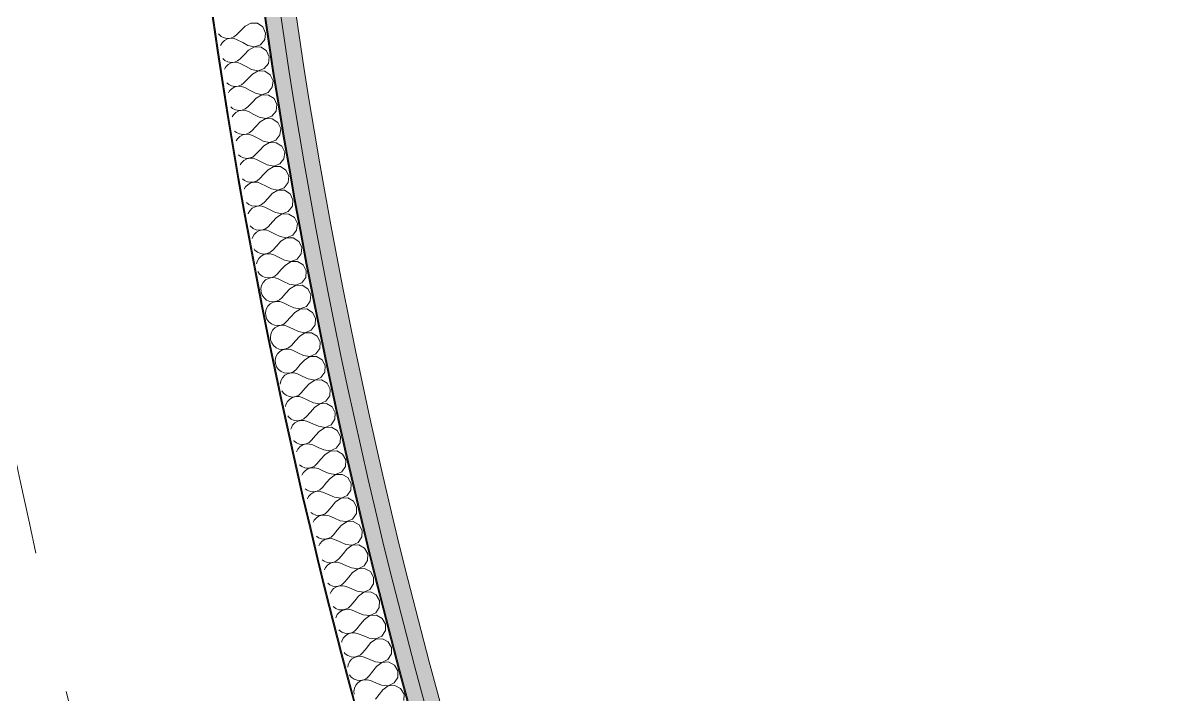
# Model space of a CAD drawing. Header units: millimetres. Extents: x -50172 to 74273, y -80883 to 11206.
# Drawn here: x -41434 to -40300, y -65341 to -64679 of the extents above; entities that cross this region are included whole.
import ezdxf
from ezdxf.enums import TextEntityAlignment as Align

# ---------------------------------------------------------------- set-up
doc = ezdxf.new("R2010")
doc.units = ezdxf.units.MM
doc.header["$MEASUREMENT"] = 0
doc.linetypes.add('Double Dashed', pattern=[1093.611073, 529.166651, -211.666656, 141.111112, -211.666656])
doc.layers.add('A-25-M_Wall_Int', color=7, linetype='Continuous')
doc.layers.add('New_A-15-MG_Structural_Grid_Phase_2', color=7, linetype='Continuous')
doc.layers.add('A-25-M_Wall_Int_Pen_No__1', color=7, linetype='Continuous', lineweight=13)
doc.layers.add('A-25-M_Wall_Int_Pen_No__150', color=7, linetype='Continuous', lineweight=0)
for name, color, linetype, lineweight, true_color in [('A-25-M_Wall_Int_Pen_No__107', 7, 'Continuous', 15, 0xa6a6a6), ('A-25-M_Wall_Int_Pen_No__81', 7, 'Continuous', 20, 0x6a6a6a), ('New_A-15-MG_Structural_Grid_Phase_2_Pen_No__222', 7, 'Continuous', 13, 0x65af33)]:
    doc.layers.add(name, color=color, linetype=linetype, lineweight=lineweight, true_color=true_color)
doc.styles.add('GENERATED_STYLE_4', font='')
doc.styles.get('GENERATED_STYLE_4').set_extended_font_data('Swis721 BT')

# ---------------------------------------------------------------- blocks, each defined once
blk = doc.blocks.new('*X536')
at = {"layer": 'A-25-M_Wall_Int_Pen_No__150', "linetype": 'Continuous'}
for p, q in [((-41219.4, -64686.2), (-41223.6, -64690.4)), ((-41215.2, -64681.9), (-41219.4, -64686.2)), ((-41209.5, -64678.7), (-41215.2, -64681.9)), ((-41203, -64679), (-41209.5, -64678.7)), ((-41197.6, -64682.6), (-41203, -64679)), ((-41195, -64688.6), (-41197.6, -64682.6)), ((-41241.3, -64689.5), (-41241.1, -64689.7)), ((-41241.1, -64689.7), (-41238.7, -64691.9)), ((-41237.8, -64698.1), (-41239.4, -64700.8)), ((-41238.7, -64691.9), (-41235.7, -64693.4)), ((-41235.4, -64695.9), (-41237.8, -64698.1)), ((-41235.7, -64693.4), (-41232.5, -64694)), ((-41232.4, -64694.4), (-41235.4, -64695.9)), ((-41232.5, -64694), (-41229.2, -64693.6)), ((-41229.2, -64693.7), (-41232.4, -64694.4)), ((-41229.2, -64693.6), (-41226.2, -64692.4)), ((-41226, -64694), (-41229.2, -64693.7)), ((-41226.2, -64692.4), (-41223.6, -64690.4)), ((-41222.9, -64695.2), (-41226, -64694)), ((-41217.6, -64698), (-41222.9, -64695.2)), ((-41212.4, -64700.8), (-41217.6, -64698)), ((-41199.9, -64700.1), (-41195.8, -64695)), ((-41195.8, -64695), (-41195, -64688.6)), ((-41211.7, -64705.6), (-41215.8, -64709.8)), ((-41212.4, -64700.8), (-41206, -64702.2)), ((-41206, -64702.3), (-41211.7, -64705.6)), ((-41206, -64702.2), (-41199.9, -64700.1)), ((-41199.5, -64702.6), (-41206, -64702.3)), ((-41194.1, -64706.2), (-41199.5, -64702.6)), ((-41191.4, -64712.1), (-41194.1, -64706.2)), ((-41237.3, -64713.7), (-41235.1, -64715.6)), ((-41235.1, -64715.6), (-41232.2, -64717.1)), ((-41231.8, -64719.6), (-41234.2, -64721.8)), ((-41232.2, -64717.1), (-41228.9, -64717.7)), ((-41228.9, -64718.1), (-41231.8, -64719.6)), ((-41228.9, -64717.7), (-41225.7, -64717.3)), ((-41225.6, -64717.4), (-41228.9, -64718.1)), ((-41225.7, -64717.3), (-41222.6, -64716.1)), ((-41222.4, -64717.7), (-41225.6, -64717.4)), ((-41222.6, -64716.1), (-41220, -64714.1)), ((-41219.3, -64718.8), (-41222.4, -64717.7)), ((-41215.8, -64709.8), (-41220, -64714.1)), ((-41214, -64721.6), (-41219.3, -64718.8)), ((-41196.3, -64723.6), (-41192.2, -64718.6)), ((-41192.2, -64718.6), (-41191.4, -64712.1)), ((-41234.2, -64721.8), (-41235.6, -64724.2)), ((-41208.8, -64724.4), (-41214, -64721.6)), ((-41208, -64729.2), (-41212.2, -64733.4)), ((-41208.8, -64724.4), (-41202.4, -64725.8)), ((-41202.4, -64725.9), (-41208, -64729.2)), ((-41202.4, -64725.8), (-41196.3, -64723.6)), ((-41195.9, -64726.1), (-41202.4, -64725.9)), ((-41190.5, -64729.7), (-41195.9, -64726.1)), ((-41187.7, -64735.6), (-41190.5, -64729.7)), ((-41233.3, -64737.7), (-41231.4, -64739.3)), ((-41231.4, -64739.3), (-41228.5, -64740.8)), ((-41228.1, -64743.3), (-41230.5, -64745.5)), ((-41228.5, -64740.8), (-41225.2, -64741.3)), ((-41225.2, -64741.7), (-41228.1, -64743.3)), ((-41225.2, -64741.3), (-41222, -64741)), ((-41222, -64741.1), (-41225.2, -64741.7)), ((-41222, -64741), (-41218.9, -64739.7)), ((-41218.7, -64741.3), (-41222, -64741.1)), ((-41218.9, -64739.7), (-41216.3, -64737.7)), ((-41215.6, -64742.4), (-41218.7, -64741.3)), ((-41212.2, -64733.4), (-41216.3, -64737.7)), ((-41210.3, -64745.2), (-41215.6, -64742.4)), ((-41192.6, -64747.2), (-41188.5, -64742.1)), ((-41188.5, -64742.1), (-41187.7, -64735.6)), ((-41230.5, -64745.5), (-41231.7, -64747.6)), ((-41205.1, -64748), (-41210.3, -64745.2)), ((-41204.3, -64752.7), (-41208.4, -64757)), ((-41205.1, -64748), (-41198.7, -64749.4)), ((-41198.7, -64749.5), (-41204.3, -64752.7)), ((-41198.7, -64749.4), (-41192.6, -64747.2)), ((-41192.2, -64749.7), (-41198.7, -64749.5)), ((-41186.7, -64753.2), (-41192.2, -64749.7)), ((-41184, -64759.1), (-41186.7, -64753.2)), ((-41229.4, -64761.5), (-41227.7, -64763)), ((-41227.7, -64763), (-41224.7, -64764.4)), ((-41224.7, -64764.4), (-41221.5, -64765)), ((-41221.4, -64765.4), (-41224.3, -64766.9)), ((-41221.5, -64765), (-41218.2, -64764.6)), ((-41218.2, -64764.7), (-41221.4, -64765.4)), ((-41218.2, -64764.6), (-41215.2, -64763.4)), ((-41214.9, -64764.9), (-41218.2, -64764.7)), ((-41215.2, -64763.4), (-41212.6, -64761.3)), ((-41211.8, -64766), (-41214.9, -64764.9)), ((-41208.4, -64757), (-41212.6, -64761.3)), ((-41206.5, -64768.8), (-41211.8, -64766)), ((-41188.8, -64770.7), (-41184.7, -64765.6)), ((-41184.7, -64765.6), (-41184, -64759.1)), ((-41226.7, -64769.2), (-41227.8, -64771.2)), ((-41224.3, -64766.9), (-41226.7, -64769.2)), ((-41201.3, -64771.6), (-41206.5, -64768.8)), ((-41200.5, -64776.3), (-41204.6, -64780.6)), ((-41201.3, -64771.6), (-41194.9, -64772.9)), ((-41194.9, -64773), (-41200.5, -64776.3)), ((-41194.9, -64772.9), (-41188.8, -64770.7)), ((-41188.4, -64773.2), (-41194.9, -64773)), ((-41182.9, -64776.7), (-41188.4, -64773.2)), ((-41180.1, -64782.6), (-41182.9, -64776.7)), ((-41225.5, -64785.2), (-41223.8, -64786.7)), ((-41223.8, -64786.7), (-41220.8, -64788.1)), ((-41220.8, -64788.1), (-41217.6, -64788.6)), ((-41217.5, -64789), (-41220.4, -64790.6)), ((-41217.6, -64788.6), (-41214.3, -64788.2)), ((-41214.3, -64788.3), (-41217.5, -64789)), ((-41214.3, -64788.2), (-41211.3, -64787)), ((-41211, -64788.5), (-41214.3, -64788.3)), ((-41211.3, -64787), (-41208.7, -64784.9)), ((-41207.9, -64789.6), (-41211, -64788.5)), ((-41204.6, -64780.6), (-41208.7, -64784.9)), ((-41184.9, -64794.2), (-41180.9, -64789.1)), ((-41180.9, -64789.1), (-41180.1, -64782.6)), ((-41222.8, -64792.9), (-41223.9, -64794.9)), ((-41220.4, -64790.6), (-41222.8, -64792.9)), ((-41202.6, -64792.4), (-41207.9, -64789.6)), ((-41197.4, -64795.1), (-41202.6, -64792.4)), ((-41196.6, -64799.9), (-41200.7, -64804.2)), ((-41197.4, -64795.1), (-41191, -64796.4)), ((-41191, -64796.5), (-41196.6, -64799.9)), ((-41191, -64796.4), (-41184.9, -64794.2)), ((-41184.5, -64796.7), (-41191, -64796.5)), ((-41179, -64800.2), (-41184.5, -64796.7)), ((-41176.2, -64806.1), (-41179, -64800.2)), ((-41221.6, -64808.8), (-41219.8, -64810.3)), ((-41219.8, -64810.3), (-41216.9, -64811.7)), ((-41216.9, -64811.7), (-41213.6, -64812.2)), ((-41213.6, -64812.2), (-41210.3, -64811.8)), ((-41210.3, -64811.8), (-41207.3, -64810.6)), ((-41207.3, -64810.6), (-41204.8, -64808.5)), ((-41200.7, -64804.2), (-41204.8, -64808.5)), ((-41176.9, -64812.5), (-41176.2, -64806.1)), ((-41218.8, -64816.5), (-41220, -64818.7)), ((-41216.4, -64814.2), (-41218.8, -64816.5)), ((-41213.5, -64812.7), (-41216.4, -64814.2)), ((-41210.3, -64811.9), (-41213.5, -64812.7)), ((-41207.1, -64812.1), (-41210.3, -64811.9)), ((-41204, -64813.2), (-41207.1, -64812.1)), ((-41198.7, -64816), (-41204, -64813.2)), ((-41193.4, -64818.7), (-41198.7, -64816)), ((-41193.4, -64818.7), (-41187, -64820)), ((-41187, -64820.1), (-41192.5, -64823.4)), ((-41187, -64820), (-41180.9, -64817.7)), ((-41180.4, -64820.2), (-41187, -64820.1)), ((-41180.9, -64817.7), (-41176.9, -64812.5)), ((-41175, -64823.7), (-41180.4, -64820.2)), ((-41217.8, -64832.2), (-41215.8, -64834)), ((-41215.8, -64834), (-41212.8, -64835.3)), ((-41206.3, -64835.4), (-41203.3, -64834.2)), ((-41203.3, -64834.2), (-41200.7, -64832.1)), ((-41196.6, -64827.7), (-41200.7, -64832.1)), ((-41192.5, -64823.4), (-41196.6, -64827.7)), ((-41172.1, -64829.5), (-41175, -64823.7)), ((-41172.8, -64836), (-41172.1, -64829.5)), ((-41214.7, -64840.1), (-41216.1, -64842.6)), ((-41212.3, -64837.8), (-41214.7, -64840.1)), ((-41212.8, -64835.3), (-41209.5, -64835.8)), ((-41209.5, -64836.3), (-41212.3, -64837.8)), ((-41209.5, -64835.8), (-41206.3, -64835.4)), ((-41206.3, -64835.5), (-41209.5, -64836.3)), ((-41203, -64835.7), (-41206.3, -64835.5)), ((-41199.9, -64836.8), (-41203, -64835.7)), ((-41194.6, -64839.5), (-41199.9, -64836.8)), ((-41189.3, -64842.2), (-41194.6, -64839.5)), ((-41189.3, -64842.2), (-41182.9, -64843.5)), ((-41182.8, -64843.6), (-41188.4, -64846.9)), ((-41182.9, -64843.5), (-41176.8, -64841.2)), ((-41176.3, -64843.6), (-41182.8, -64843.6)), ((-41176.8, -64841.2), (-41172.8, -64836)), ((-41170.8, -64847.1), (-41176.3, -64843.6)), ((-41213.9, -64855.6), (-41211.6, -64857.6)), ((-41199.1, -64857.7), (-41196.5, -64855.6)), ((-41192.5, -64851.3), (-41196.5, -64855.6)), ((-41188.4, -64846.9), (-41192.5, -64851.3)), ((-41168, -64853), (-41170.8, -64847.1)), ((-41168.6, -64859.4), (-41168, -64853)), ((-41210.5, -64863.8), (-41212.1, -64866.6)), ((-41212.1, -64866.6), (-41212.1, -64866.7)), ((-41211.6, -64857.6), (-41208.6, -64858.9)), ((-41208.2, -64861.4), (-41210.5, -64863.8)), ((-41208.6, -64858.9), (-41205.4, -64859.4)), ((-41205.3, -64859.9), (-41208.2, -64861.4)), ((-41205.4, -64859.4), (-41202.1, -64859)), ((-41202.1, -64859.1), (-41205.3, -64859.9)), ((-41202.1, -64859), (-41199.1, -64857.7)), ((-41198.8, -64859.3), (-41202.1, -64859.1)), ((-41195.7, -64860.4), (-41198.8, -64859.3)), ((-41190.4, -64863), (-41195.7, -64860.4)), ((-41185.1, -64865.7), (-41190.4, -64863)), ((-41185.1, -64865.7), (-41178.7, -64866.9)), ((-41178.6, -64867), (-41184.2, -64870.4)), ((-41178.7, -64866.9), (-41172.6, -64864.6)), ((-41172.1, -64867.1), (-41178.6, -64867)), ((-41172.6, -64864.6), (-41168.6, -64859.4)), ((-41166.6, -64870.5), (-41172.1, -64867.1)), ((-41210.1, -64878.6), (-41209.9, -64879)), ((-41209.9, -64879), (-41207.3, -64881.2)), ((-41194.8, -64881.3), (-41192.3, -64879.2)), ((-41188.2, -64874.8), (-41192.3, -64879.2)), ((-41184.2, -64870.4), (-41188.2, -64874.8)), ((-41163.7, -64876.4), (-41166.6, -64870.5)), ((-41164.4, -64882.9), (-41163.7, -64876.4)), ((-41207.8, -64890.2), (-41208.1, -64891.3)), ((-41206.2, -64887.4), (-41207.8, -64890.2)), ((-41207.3, -64881.2), (-41204.3, -64882.5)), ((-41203.9, -64885), (-41206.2, -64887.4)), ((-41204.3, -64882.5), (-41201.1, -64883)), ((-41201, -64883.4), (-41203.9, -64885)), ((-41201.1, -64883), (-41197.8, -64882.6)), ((-41197.8, -64882.7), (-41201, -64883.4)), ((-41197.8, -64882.6), (-41194.8, -64881.3)), ((-41194.5, -64882.8), (-41197.8, -64882.7)), ((-41191.4, -64883.9), (-41194.5, -64882.8)), ((-41186.1, -64886.5), (-41191.4, -64883.9)), ((-41180.8, -64889.2), (-41186.1, -64886.5)), ((-41180.8, -64889.2), (-41174.4, -64890.4)), ((-41174.3, -64890.5), (-41179.9, -64893.9)), ((-41174.4, -64890.4), (-41168.3, -64888)), ((-41167.8, -64890.5), (-41174.3, -64890.5)), ((-41168.3, -64888), (-41164.4, -64882.9)), ((-41162.3, -64894), (-41167.8, -64890.5)), ((-41206.4, -64901.3), (-41205.5, -64902.6)), ((-41205.5, -64902.6), (-41203, -64904.8)), ((-41183.9, -64898.3), (-41187.9, -64902.7)), ((-41179.9, -64893.9), (-41183.9, -64898.3)), ((-41159.4, -64899.8), (-41162.3, -64894)), ((-41160, -64906.3), (-41159.4, -64899.8)), ((-41203.4, -64913.8), (-41204, -64916.2)), ((-41201.8, -64910.9), (-41203.4, -64913.8)), ((-41203, -64904.8), (-41200, -64906.1)), ((-41199.5, -64908.6), (-41201.8, -64910.9)), ((-41200, -64906.1), (-41196.7, -64906.6)), ((-41196.6, -64907), (-41199.5, -64908.6)), ((-41196.7, -64906.6), (-41193.5, -64906.1)), ((-41193.5, -64906.2), (-41196.6, -64907)), ((-41193.5, -64906.1), (-41190.5, -64904.8)), ((-41190.2, -64906.4), (-41193.5, -64906.2)), ((-41190.5, -64904.8), (-41187.9, -64902.7)), ((-41187, -64907.4), (-41190.2, -64906.4)), ((-41181.7, -64910), (-41187, -64907.4)), ((-41176.4, -64912.7), (-41181.7, -64910)), ((-41176.4, -64912.7), (-41170, -64913.8)), ((-41169.9, -64913.9), (-41175.5, -64917.4)), ((-41170, -64913.8), (-41163.9, -64911.5)), ((-41163.4, -64913.9), (-41169.9, -64913.9)), ((-41163.9, -64911.5), (-41160, -64906.3)), ((-41157.9, -64917.3), (-41163.4, -64913.9)), ((-41202.7, -64923.8), (-41201.1, -64926.2)), ((-41179.5, -64921.8), (-41183.5, -64926.2)), ((-41175.5, -64917.4), (-41179.5, -64921.8)), ((-41155, -64923.2), (-41157.9, -64917.3)), ((-41155.5, -64929.6), (-41155, -64923.2)), ((-41201.1, -64926.2), (-41198.5, -64928.3)), ((-41197.3, -64934.5), (-41198.9, -64937.4)), ((-41198.5, -64928.3), (-41195.5, -64929.7)), ((-41195, -64932.1), (-41197.3, -64934.5)), ((-41195.5, -64929.7), (-41192.3, -64930.1)), ((-41192.2, -64930.5), (-41195, -64932.1)), ((-41192.3, -64930.1), (-41189, -64929.6)), ((-41189, -64929.7), (-41192.2, -64930.5)), ((-41189, -64929.6), (-41186, -64928.3)), ((-41185.7, -64929.9), (-41189, -64929.7)), ((-41186, -64928.3), (-41183.5, -64926.2)), ((-41182.6, -64930.9), (-41185.7, -64929.9)), ((-41177.2, -64933.5), (-41182.6, -64930.9)), ((-41171.9, -64936.1), (-41177.2, -64933.5)), ((-41171.9, -64936.1), (-41165.5, -64937.3)), ((-41165.5, -64937.3), (-41159.4, -64934.9)), ((-41159.4, -64934.9), (-41155.5, -64929.6)), ((-41198.9, -64937.4), (-41199.6, -64940.6)), ((-41199.6, -64940.6), (-41199.5, -64943.4)), ((-41199.4, -64944.2), (-41198.4, -64947)), ((-41198.4, -64947), (-41196.5, -64949.8)), ((-41174.9, -64945.2), (-41178.9, -64949.7)), ((-41171, -64940.8), (-41174.9, -64945.2)), ((-41165.4, -64937.4), (-41171, -64940.8)), ((-41158.9, -64937.3), (-41165.4, -64937.4)), ((-41153.4, -64940.7), (-41158.9, -64937.3)), ((-41150.4, -64946.5), (-41153.4, -64940.7)), ((-41151, -64953), (-41150.4, -64946.5)), ((-41196.5, -64949.8), (-41194, -64951.9)), ((-41192.8, -64958), (-41194.3, -64960.9)), ((-41194, -64951.9), (-41190.9, -64953.2)), ((-41190.5, -64955.7), (-41192.8, -64958)), ((-41190.9, -64953.2), (-41187.7, -64953.6)), ((-41187.6, -64954), (-41190.5, -64955.7)), ((-41187.7, -64953.6), (-41184.4, -64953.1)), ((-41184.4, -64953.2), (-41187.6, -64954)), ((-41184.4, -64953.1), (-41181.4, -64951.8)), ((-41181.1, -64953.4), (-41184.4, -64953.2)), ((-41181.4, -64951.8), (-41178.9, -64949.7)), ((-41178, -64954.4), (-41181.1, -64953.4)), ((-41172.6, -64957), (-41178, -64954.4)), ((-41167.3, -64959.6), (-41172.6, -64957)), ((-41160.9, -64960.7), (-41154.8, -64958.2)), ((-41154.8, -64958.2), (-41151, -64953)), ((-41194.3, -64960.9), (-41195, -64964.2)), ((-41195, -64964.2), (-41194.8, -64967.5)), ((-41194.8, -64967.5), (-41193.8, -64970.6)), ((-41193.8, -64970.6), (-41191.9, -64973.3)), ((-41170.3, -64968.7), (-41174.3, -64973.1)), ((-41166.3, -64964.2), (-41170.3, -64968.7)), ((-41167.3, -64959.6), (-41160.9, -64960.7)), ((-41160.8, -64960.8), (-41166.3, -64964.2)), ((-41154.3, -64960.7), (-41160.8, -64960.8)), ((-41148.8, -64964.1), (-41154.3, -64960.7)), ((-41145.8, -64969.9), (-41148.8, -64964.1)), ((-41146.3, -64976.3), (-41145.8, -64969.9)), ((-41191.9, -64973.3), (-41189.3, -64975.4)), ((-41188.1, -64981.5), (-41189.6, -64984.5)), ((-41189.3, -64975.4), (-41186.3, -64976.7)), ((-41185.8, -64979.2), (-41188.1, -64981.5)), ((-41186.3, -64976.7), (-41183, -64977.1)), ((-41182.9, -64977.5), (-41185.8, -64979.2)), ((-41183, -64977.1), (-41179.8, -64976.6)), ((-41179.8, -64976.7), (-41182.9, -64977.5)), ((-41179.8, -64976.6), (-41176.8, -64975.3)), ((-41176.5, -64976.8), (-41179.8, -64976.7)), ((-41176.8, -64975.3), (-41174.3, -64973.1)), ((-41173.3, -64977.8), (-41176.5, -64976.8)), ((-41168, -64980.4), (-41173.3, -64977.8)), ((-41162.6, -64983), (-41168, -64980.4)), ((-41156.2, -64984.1), (-41150.1, -64981.6)), ((-41150.1, -64981.6), (-41146.3, -64976.3)), ((-41189.6, -64984.5), (-41190.3, -64987.7)), ((-41190.3, -64987.7), (-41190.1, -64991)), ((-41190.1, -64991), (-41189, -64994.1)), ((-41165.6, -64992.1), (-41169.5, -64996.6)), ((-41161.6, -64987.7), (-41165.6, -64992.1)), ((-41162.6, -64983), (-41156.2, -64984.1)), ((-41156.2, -64984.2), (-41161.6, -64987.7)), ((-41149.6, -64984.1), (-41156.2, -64984.2)), ((-41144.1, -64987.4), (-41149.6, -64984.1)), ((-41141.1, -64993.2), (-41144.1, -64987.4)), ((-41141.6, -64999.7), (-41141.1, -64993.2)), ((-41189, -64994.1), (-41187.1, -64996.8)), ((-41187.1, -64996.8), (-41184.6, -64998.9)), ((-41184.6, -64998.9), (-41181.5, -65000.2)), ((-41181, -65002.7), (-41183.3, -65005)), ((-41181.5, -65000.2), (-41178.3, -65000.6)), ((-41178.2, -65001), (-41181, -65002.7)), ((-41178.3, -65000.6), (-41175, -65000.1)), ((-41175, -65000.2), (-41178.2, -65001)), ((-41175, -65000.1), (-41172, -64998.7)), ((-41171.7, -65000.3), (-41175, -65000.2)), ((-41172, -64998.7), (-41169.5, -64996.6)), ((-41168.6, -65001.3), (-41171.7, -65000.3)), ((-41163.2, -65003.8), (-41168.6, -65001.3)), ((-41157.8, -65006.4), (-41163.2, -65003.8)), ((-41145.4, -65004.9), (-41141.6, -64999.7)), ((-41184.8, -65008), (-41185.5, -65011.2)), ((-41185.5, -65011.2), (-41185.3, -65014.5)), ((-41185.3, -65014.5), (-41184.2, -65017.6)), ((-41183.3, -65005), (-41184.8, -65008)), ((-41160.8, -65015.5), (-41164.7, -65020)), ((-41156.8, -65011), (-41160.8, -65015.5)), ((-41157.8, -65006.4), (-41151.4, -65007.4)), ((-41151.4, -65007.5), (-41156.8, -65011)), ((-41151.4, -65007.4), (-41145.4, -65004.9)), ((-41144.9, -65007.4), (-41151.4, -65007.5)), ((-41139.3, -65010.7), (-41144.9, -65007.4)), ((-41136.2, -65016.5), (-41139.3, -65010.7)), ((-41184.2, -65017.6), (-41182.3, -65020.3)), ((-41182.3, -65020.3), (-41179.7, -65022.4)), ((-41179.7, -65022.4), (-41176.7, -65023.7)), ((-41176.2, -65026.1), (-41178.4, -65028.5)), ((-41176.7, -65023.7), (-41173.4, -65024.1)), ((-41173.3, -65024.5), (-41176.2, -65026.1)), ((-41173.4, -65024.1), (-41170.2, -65023.5)), ((-41170.1, -65023.6), (-41173.3, -65024.5)), ((-41170.2, -65023.5), (-41167.2, -65022.2)), ((-41166.9, -65023.7), (-41170.1, -65023.6)), ((-41167.2, -65022.2), (-41164.7, -65020)), ((-41163.7, -65024.7), (-41166.9, -65023.7)), ((-41158.3, -65027.2), (-41163.7, -65024.7)), ((-41152.9, -65029.7), (-41158.3, -65027.2)), ((-41140.5, -65028.3), (-41136.7, -65023)), ((-41136.7, -65023), (-41136.2, -65016.5)), ((-41179.9, -65031.4), (-41180.6, -65034.7)), ((-41178.4, -65028.5), (-41179.9, -65031.4)), ((-41151.9, -65034.4), (-41155.9, -65038.9)), ((-41152.9, -65029.7), (-41146.5, -65030.8)), ((-41146.5, -65030.9), (-41151.9, -65034.4)), ((-41146.5, -65030.8), (-41140.5, -65028.3)), ((-41140, -65030.7), (-41146.5, -65030.9)), ((-41134.4, -65034), (-41140, -65030.7)), ((-41131.3, -65039.8), (-41134.4, -65034)), ((-41179, -65041.5), (-41177.3, -65043.8)), ((-41177.3, -65043.8), (-41174.8, -65045.8)), ((-41174.8, -65045.8), (-41171.7, -65047.1)), ((-41171.2, -65049.6), (-41173.4, -65052)), ((-41171.7, -65047.1), (-41168.5, -65047.5)), ((-41168.4, -65047.9), (-41171.2, -65049.6)), ((-41168.5, -65047.5), (-41165.2, -65047)), ((-41165.2, -65047.1), (-41168.4, -65047.9)), ((-41165.2, -65047), (-41162.2, -65045.6)), ((-41161.9, -65047.1), (-41165.2, -65047.1)), ((-41162.2, -65045.6), (-41159.8, -65043.4)), ((-41158.8, -65048.1), (-41161.9, -65047.1)), ((-41155.9, -65038.9), (-41159.8, -65043.4)), ((-41153.4, -65050.6), (-41158.8, -65048.1)), ((-41135.5, -65051.6), (-41131.8, -65046.3)), ((-41131.8, -65046.3), (-41131.3, -65039.8)), ((-41175, -65054.9), (-41175.3, -65056.8)), ((-41173.4, -65052), (-41175, -65054.9)), ((-41147.9, -65053.1), (-41153.4, -65050.6)), ((-41146.9, -65057.8), (-41150.8, -65062.3)), ((-41147.9, -65053.1), (-41141.5, -65054.1)), ((-41141.5, -65054.2), (-41146.9, -65057.8)), ((-41141.5, -65054.1), (-41135.5, -65051.6)), ((-41135, -65054), (-41141.5, -65054.2)), ((-41129.4, -65057.3), (-41135, -65054)), ((-41126.3, -65063), (-41129.4, -65057.3)), ((-41173.1, -65066.1), (-41172.3, -65067.2)), ((-41172.3, -65067.2), (-41169.7, -65069.3)), ((-41169.7, -65069.3), (-41166.7, -65070.5)), ((-41166.7, -65070.5), (-41163.4, -65070.9)), ((-41163.3, -65071.3), (-41166.1, -65073)), ((-41163.4, -65070.9), (-41160.2, -65070.4)), ((-41160.1, -65070.5), (-41163.3, -65071.3)), ((-41160.2, -65070.4), (-41157.2, -65069)), ((-41156.9, -65070.5), (-41160.1, -65070.5)), ((-41157.2, -65069), (-41154.7, -65066.8)), ((-41153.7, -65071.5), (-41156.9, -65070.5)), ((-41150.8, -65062.3), (-41154.7, -65066.8)), ((-41148.3, -65073.9), (-41153.7, -65071.5)), ((-41130.5, -65074.8), (-41126.7, -65069.5)), ((-41126.7, -65069.5), (-41126.3, -65063)), ((-41169.9, -65078.4), (-41170, -65079.1)), ((-41168.4, -65075.4), (-41169.9, -65078.4)), ((-41166.1, -65073), (-41168.4, -65075.4)), ((-41142.9, -65076.4), (-41148.3, -65073.9)), ((-41141.8, -65081.1), (-41145.7, -65085.6)), ((-41142.9, -65076.4), (-41136.4, -65077.4)), ((-41136.4, -65077.5), (-41141.8, -65081.1)), ((-41136.4, -65077.4), (-41130.5, -65074.8)), ((-41129.9, -65077.3), (-41136.4, -65077.5)), ((-41124.3, -65080.6), (-41129.9, -65077.3)), ((-41121.2, -65086.3), (-41124.3, -65080.6)), ((-41167.3, -65090.5), (-41167.2, -65090.7)), ((-41167.2, -65090.7), (-41164.6, -65092.7)), ((-41164.6, -65092.7), (-41161.5, -65094)), ((-41161.5, -65094), (-41158.3, -65094.3)), ((-41158.2, -65094.7), (-41161, -65096.4)), ((-41158.3, -65094.3), (-41155, -65093.8)), ((-41155, -65093.8), (-41158.2, -65094.7)), ((-41155, -65093.8), (-41152.1, -65092.3)), ((-41151.7, -65093.9), (-41155, -65093.8)), ((-41152.1, -65092.3), (-41149.6, -65090.1)), ((-41148.6, -65094.8), (-41151.7, -65093.9)), ((-41145.7, -65085.6), (-41149.6, -65090.1)), ((-41143.1, -65097.3), (-41148.6, -65094.8)), ((-41125.3, -65098.1), (-41121.6, -65092.8)), ((-41121.6, -65092.8), (-41121.2, -65086.3)), ((-41163.2, -65098.8), (-41164.6, -65101.7)), ((-41161, -65096.4), (-41163.2, -65098.8)), ((-41137.7, -65099.7), (-41143.1, -65097.3)), ((-41136.7, -65104.4), (-41140.5, -65108.9)), ((-41137.7, -65099.7), (-41131.3, -65100.7)), ((-41131.2, -65100.8), (-41136.7, -65104.4)), ((-41131.3, -65100.7), (-41125.3, -65098.1)), ((-41124.7, -65100.6), (-41131.2, -65100.8)), ((-41119.1, -65103.8), (-41124.7, -65100.6)), ((-41116, -65109.5), (-41119.1, -65103.8)), ((-41161.6, -65114.3), (-41159.3, -65116.1)), ((-41159.3, -65116.1), (-41156.3, -65117.3)), ((-41156.3, -65117.3), (-41153, -65117.7)), ((-41152.9, -65118.1), (-41155.7, -65119.8)), ((-41153, -65117.7), (-41149.8, -65117.1)), ((-41149.7, -65117.2), (-41152.9, -65118.1)), ((-41149.8, -65117.1), (-41146.8, -65115.7)), ((-41146.5, -65117.2), (-41149.7, -65117.2)), ((-41146.8, -65115.7), (-41144.4, -65113.5)), ((-41143.3, -65118.1), (-41146.5, -65117.2)), ((-41140.5, -65108.9), (-41144.4, -65113.5)), ((-41137.9, -65120.6), (-41143.3, -65118.1)), ((-41120, -65121.3), (-41116.3, -65116)), ((-41116.3, -65116), (-41116, -65109.5)), ((-41157.9, -65122.2), (-41159.2, -65124.7)), ((-41155.7, -65119.8), (-41157.9, -65122.2)), ((-41132.4, -65123), (-41137.9, -65120.6)), ((-41131.4, -65127.7), (-41135.2, -65132.2)), ((-41132.4, -65123), (-41126, -65124)), ((-41126, -65124), (-41131.4, -65127.7)), ((-41126, -65124), (-41120, -65121.3)), ((-41119.5, -65123.8), (-41126, -65124)), ((-41113.8, -65127), (-41119.5, -65123.8)), ((-41110.7, -65132.7), (-41113.8, -65127)), ((-41156, -65137.9), (-41154, -65139.5)), ((-41154, -65139.5), (-41150.9, -65140.7)), ((-41150.9, -65140.7), (-41147.7, -65141)), ((-41147.7, -65141), (-41144.4, -65140.5)), ((-41144.4, -65140.5), (-41147.6, -65141.4)), ((-41144.4, -65140.5), (-41141.5, -65139)), ((-41141.1, -65140.6), (-41144.4, -65140.5)), ((-41141.5, -65139), (-41139, -65136.8)), ((-41138, -65141.5), (-41141.1, -65140.6)), ((-41135.2, -65132.2), (-41139, -65136.8)), ((-41114.7, -65144.6), (-41111, -65139.2)), ((-41111, -65139.2), (-41110.7, -65132.7)), ((-41152.6, -65145.6), (-41153.7, -65147.8)), ((-41150.4, -65143.2), (-41152.6, -65145.6)), ((-41147.6, -65141.4), (-41150.4, -65143.2)), ((-41132.5, -65143.9), (-41138, -65141.5)), ((-41127.1, -65146.3), (-41132.5, -65143.9)), ((-41126, -65150.9), (-41129.8, -65155.5)), ((-41127.1, -65146.3), (-41120.6, -65147.2)), ((-41120.6, -65147.3), (-41126, -65150.9)), ((-41120.6, -65147.2), (-41114.7, -65144.6)), ((-41114.1, -65147), (-41120.6, -65147.3)), ((-41108.4, -65150.2), (-41114.1, -65147)), ((-41105.3, -65155.9), (-41108.4, -65150.2)), ((-41150.4, -65161.4), (-41148.6, -65162.8)), ((-41148.6, -65162.8), (-41145.5, -65164)), ((-41139, -65163.8), (-41136, -65162.3)), ((-41136, -65162.3), (-41133.6, -65160.1)), ((-41129.8, -65155.5), (-41133.6, -65160.1)), ((-41109.2, -65167.8), (-41105.5, -65162.4)), ((-41105.5, -65162.4), (-41105.3, -65155.9)), ((-41147.1, -65169), (-41148.1, -65171)), ((-41144.9, -65166.5), (-41147.1, -65169)), ((-41145.5, -65164), (-41142.2, -65164.4)), ((-41142.1, -65164.8), (-41144.9, -65166.5)), ((-41142.2, -65164.4), (-41139, -65163.8)), ((-41139, -65163.9), (-41142.1, -65164.8)), ((-41135.7, -65163.9), (-41139, -65163.9)), ((-41132.5, -65164.8), (-41135.7, -65163.9)), ((-41127.1, -65167.1), (-41132.5, -65164.8)), ((-41121.6, -65169.5), (-41127.1, -65167.1)), ((-41120.5, -65174.2), (-41124.3, -65178.8)), ((-41121.6, -65169.5), (-41115.1, -65170.4)), ((-41115.1, -65170.5), (-41120.5, -65174.2)), ((-41115.1, -65170.4), (-41109.2, -65167.8)), ((-41108.6, -65170.2), (-41115.1, -65170.5)), ((-41102.9, -65173.4), (-41108.6, -65170.2)), ((-41099.8, -65179), (-41102.9, -65173.4)), ((-41144.8, -65184.8), (-41143, -65186.2)), ((-41143, -65186.2), (-41140, -65187.4)), ((-41133.5, -65187.1), (-41130.5, -65185.6)), ((-41130.5, -65185.6), (-41128.1, -65183.4)), ((-41124.3, -65178.8), (-41128.1, -65183.4)), ((-41103.7, -65190.9), (-41100, -65185.5)), ((-41100, -65185.5), (-41099.8, -65179)), ((-41141.6, -65192.3), (-41142.6, -65194.3)), ((-41139.4, -65189.8), (-41141.6, -65192.3)), ((-41140, -65187.4), (-41136.7, -65187.7)), ((-41136.6, -65188.1), (-41139.4, -65189.8)), ((-41136.7, -65187.7), (-41133.5, -65187.1)), ((-41133.4, -65187.2), (-41136.6, -65188.1)), ((-41130.1, -65187.1), (-41133.4, -65187.2)), ((-41127, -65188), (-41130.1, -65187.1)), ((-41121.5, -65190.4), (-41127, -65188)), ((-41116, -65192.8), (-41121.5, -65190.4)), ((-41114.9, -65197.4), (-41118.7, -65202)), ((-41116, -65192.8), (-41109.6, -65193.6)), ((-41109.6, -65193.7), (-41114.9, -65197.4)), ((-41109.6, -65193.6), (-41103.7, -65190.9)), ((-41103.1, -65193.4), (-41109.6, -65193.7)), ((-41097.4, -65196.5), (-41103.1, -65193.4)), ((-41094.2, -65202.2), (-41097.4, -65196.5)), ((-41139.3, -65208.1), (-41137.4, -65209.5)), ((-41127.8, -65210.3), (-41124.9, -65208.8)), ((-41124.9, -65208.8), (-41122.5, -65206.6)), ((-41118.7, -65202), (-41122.5, -65206.6)), ((-41098, -65214.1), (-41094.4, -65208.7)), ((-41094.4, -65208.7), (-41094.2, -65202.2)), ((-41137.4, -65209.5), (-41134.3, -65210.7)), ((-41135.9, -65215.6), (-41137, -65217.8)), ((-41133.7, -65213.1), (-41135.9, -65215.6)), ((-41134.3, -65210.7), (-41131, -65211)), ((-41130.9, -65211.4), (-41133.7, -65213.1)), ((-41131, -65211), (-41127.8, -65210.3)), ((-41127.8, -65210.4), (-41130.9, -65211.4)), ((-41124.5, -65210.4), (-41127.8, -65210.4)), ((-41121.3, -65211.3), (-41124.5, -65210.4)), ((-41115.9, -65213.6), (-41121.3, -65211.3)), ((-41110.4, -65216), (-41115.9, -65213.6)), ((-41110.4, -65216), (-41103.9, -65216.8)), ((-41103.9, -65216.9), (-41109.2, -65220.6)), ((-41103.9, -65216.8), (-41098, -65214.1)), ((-41097.4, -65216.5), (-41103.9, -65216.9)), ((-41091.7, -65219.6), (-41097.4, -65216.5)), ((-41088.5, -65225.3), (-41091.7, -65219.6)), ((-41133.8, -65231.2), (-41131.7, -65232.8)), ((-41119.2, -65232.1), (-41116.8, -65229.8)), ((-41113, -65225.2), (-41116.8, -65229.8)), ((-41109.2, -65220.6), (-41113, -65225.2)), ((-41088.7, -65231.8), (-41088.5, -65225.3)), ((-41131.7, -65232.8), (-41128.6, -65233.9)), ((-41130.2, -65238.9), (-41131.4, -65241.4)), ((-41128, -65236.4), (-41130.2, -65238.9)), ((-41128.6, -65233.9), (-41125.3, -65234.2)), ((-41125.2, -65234.6), (-41128, -65236.4)), ((-41125.3, -65234.2), (-41122.1, -65233.6)), ((-41122.1, -65233.7), (-41125.2, -65234.6)), ((-41122.1, -65233.6), (-41119.2, -65232.1)), ((-41118.8, -65233.6), (-41122.1, -65233.7)), ((-41115.6, -65234.5), (-41118.8, -65233.6)), ((-41110.1, -65236.8), (-41115.6, -65234.5)), ((-41104.6, -65239.1), (-41110.1, -65236.8)), ((-41104.6, -65239.1), (-41098.2, -65239.9)), ((-41098.1, -65240), (-41103.5, -65243.8)), ((-41098.2, -65239.9), (-41092.3, -65237.2)), ((-41091.7, -65239.6), (-41098.1, -65240)), ((-41092.3, -65237.2), (-41088.7, -65231.8)), ((-41085.9, -65242.7), (-41091.7, -65239.6)), ((-41082.7, -65248.3), (-41085.9, -65242.7)), ((-41128.3, -65254.2), (-41125.8, -65256)), ((-41113.3, -65255.3), (-41111, -65253)), ((-41107.2, -65248.4), (-41111, -65253)), ((-41103.5, -65243.8), (-41107.2, -65248.4)), ((-41082.9, -65254.9), (-41082.7, -65248.3)), ((-41125.8, -65256), (-41122.8, -65257.2)), ((-41124.3, -65262.1), (-41125.7, -65265.1)), ((-41122.1, -65259.6), (-41124.3, -65262.1)), ((-41122.8, -65257.2), (-41119.5, -65257.5)), ((-41119.4, -65257.9), (-41122.1, -65259.6)), ((-41119.5, -65257.5), (-41116.3, -65256.8)), ((-41116.2, -65256.9), (-41119.4, -65257.9)), ((-41116.3, -65256.8), (-41113.3, -65255.3)), ((-41113, -65256.8), (-41116.2, -65256.9)), ((-41109.8, -65257.7), (-41113, -65256.8)), ((-41104.3, -65260), (-41109.8, -65257.7)), ((-41098.8, -65262.3), (-41104.3, -65260)), ((-41098.8, -65262.3), (-41092.3, -65263)), ((-41092.3, -65263.1), (-41097.6, -65266.9)), ((-41092.3, -65263), (-41086.4, -65260.3)), ((-41085.8, -65262.7), (-41092.3, -65263.1)), ((-41086.4, -65260.3), (-41082.9, -65254.9)), ((-41080.1, -65265.8), (-41085.8, -65262.7)), ((-41122.9, -65277), (-41122.6, -65277.3)), ((-41107.4, -65278.5), (-41105, -65276.2)), ((-41101.3, -65271.6), (-41105, -65276.2)), ((-41097.6, -65266.9), (-41101.3, -65271.6)), ((-41076.8, -65271.4), (-41080.1, -65265.8)), ((-41076.9, -65277.9), (-41076.8, -65271.4)), ((-41122.6, -65277.3), (-41119.9, -65279.3)), ((-41119.9, -65279.3), (-41116.8, -65280.4)), ((-41119.8, -65288.3), (-41119.9, -65289.4)), ((-41118.4, -65285.4), (-41119.8, -65288.3)), ((-41116.2, -65282.9), (-41118.4, -65285.4)), ((-41116.8, -65280.4), (-41113.6, -65280.7)), ((-41113.5, -65281.1), (-41116.2, -65282.9)), ((-41113.6, -65280.7), (-41110.3, -65280)), ((-41110.3, -65280.1), (-41113.5, -65281.1)), ((-41110.3, -65280), (-41107.4, -65278.5)), ((-41107, -65280), (-41110.3, -65280.1)), ((-41103.9, -65280.9), (-41107, -65280)), ((-41098.3, -65283.1), (-41103.9, -65280.9)), ((-41092.8, -65285.4), (-41098.3, -65283.1)), ((-41092.8, -65285.4), (-41086.4, -65286.1)), ((-41086.3, -65286.2), (-41091.6, -65290)), ((-41086.4, -65286.1), (-41080.5, -65283.4)), ((-41079.9, -65285.8), (-41086.3, -65286.2)), ((-41080.5, -65283.4), (-41076.9, -65277.9)), ((-41074.1, -65288.8), (-41079.9, -65285.8)), ((-41117.5, -65299.3), (-41116.6, -65300.6)), ((-41101.4, -65301.6), (-41099, -65299.4)), ((-41095.3, -65294.7), (-41099, -65299.4)), ((-41091.6, -65290), (-41095.3, -65294.7)), ((-41070.8, -65294.4), (-41074.1, -65288.8)), ((-41070.9, -65300.9), (-41070.8, -65294.4)), ((-41116.6, -65300.6), (-41113.9, -65302.5)), ((-41113.9, -65302.5), (-41110.8, -65303.6)), ((-41112.3, -65308.6), (-41113.7, -65311.6)), ((-41110.2, -65306.1), (-41112.3, -65308.6)), ((-41110.8, -65303.6), (-41107.5, -65303.9)), ((-41107.4, -65304.3), (-41110.2, -65306.1)), ((-41107.5, -65303.9), (-41104.3, -65303.2)), ((-41104.3, -65303.3), (-41107.4, -65304.3)), ((-41104.3, -65303.2), (-41101.4, -65301.6)), ((-41101, -65303.2), (-41104.3, -65303.3)), ((-41097.8, -65304), (-41101, -65303.2)), ((-41092.3, -65306.3), (-41097.8, -65304)), ((-41086.8, -65308.5), (-41092.3, -65306.3)), ((-41086.8, -65308.5), (-41080.3, -65309.2)), ((-41080.3, -65309.3), (-41085.6, -65313.1)), ((-41080.3, -65309.2), (-41074.5, -65306.4)), ((-41073.8, -65308.8), (-41080.3, -65309.3)), ((-41074.5, -65306.4), (-41070.9, -65300.9)), ((-41068, -65311.9), (-41073.8, -65308.8)), ((-41113.7, -65311.6), (-41114.1, -65313.9)), ((-41112.3, -65321.5), (-41110.5, -65323.8)), ((-41089.3, -65317.8), (-41092.9, -65322.5)), ((-41085.6, -65313.1), (-41089.3, -65317.8)), ((-41064.7, -65317.5), (-41068, -65311.9)), ((-41064.8, -65324), (-41064.7, -65317.5)), ((-41110.5, -65323.8), (-41107.8, -65325.7)), ((-41107.8, -65325.7), (-41104.7, -65326.8)), ((-41106.2, -65331.7), (-41107.5, -65334.7)), ((-41104, -65329.2), (-41106.2, -65331.7)), ((-41104.7, -65326.8), (-41101.4, -65327)), ((-41101.3, -65327.4), (-41104, -65329.2)), ((-41101.4, -65327), (-41098.2, -65326.3)), ((-41098.2, -65326.4), (-41101.3, -65327.4)), ((-41098.2, -65326.3), (-41095.3, -65324.8)), ((-41094.9, -65326.3), (-41098.2, -65326.4)), ((-41095.3, -65324.8), (-41092.9, -65322.5)), ((-41091.7, -65327.1), (-41094.9, -65326.3)), ((-41086.2, -65329.4), (-41091.7, -65327.1)), ((-41080.7, -65331.6), (-41086.2, -65329.4)), ((-41080.7, -65331.6), (-41074.2, -65332.3)), ((-41074.2, -65332.4), (-41079.4, -65336.2)), ((-41074.2, -65332.3), (-41068.3, -65329.4)), ((-41067.7, -65331.9), (-41074.2, -65332.4)), ((-41068.3, -65329.4), (-41064.8, -65324)), ((-41061.9, -65334.9), (-41067.7, -65331.9)), ((-41107.5, -65334.7), (-41108, -65338)), ((-41108, -65338), (-41107.7, -65340.5)), ((-41083.1, -65340.9), (-41086.7, -65345.6)), ((-41079.4, -65336.2), (-41083.1, -65340.9)), ((-41058.5, -65340.4), (-41061.9, -65334.9)), ((-41058.6, -65346.9), (-41058.5, -65340.4))]:
    blk.add_line(p, q, dxfattribs=at)
blk = doc.blocks.new('Wall_191_1', base_point=(-41179.5, -64565.6))
at = {"layer": 'A-25-M_Wall_Int_Pen_No__107', "linetype": 'Continuous'}
for points in [[(-40590.4, -66489.1, -0.088925), (-41194.3, -64568.1), (-41209.1, -64570.5, 0.088898), (-40603.7, -66496)], [(-40577, -66482.2, -0.088953), (-41179.5, -64565.6), (-41194.3, -64568.1, 0.088925), (-40590.4, -66489.1)]]:
    blk.add_hatch(color=256, dxfattribs=at).paths.add_polyline_path(points)
at = {"layer": 'A-25-M_Wall_Int_Pen_No__81', "linetype": 'Continuous', "lineweight": 0, "true_color": 0x353535}
for points in [[(-40603.7, -66496, -0.088898), (-41209.1, -64570.5), (-41210.1, -64570.7, 0.088897), (-40604.6, -66496.4)], [(-40649, -66519.4, -0.088807), (-41259.5, -64578.8), (-41260.5, -64579, 0.088806), (-40649.9, -66519.8)]]:
    blk.add_hatch(color=250, dxfattribs=at).paths.add_polyline_path(points)
at = {"layer": 'A-25-M_Wall_Int_Pen_No__1', "linetype": 'Continuous'}
for radius, start, end in [(5722, 187.2948, 207.615), (5721, 187.2945, 207.615), (5706, 187.2891, 207.6158), (5691, 187.2836, 207.6166), (5773, 187.31293, 207.61241), (5772, 187.31258, 207.61246)]:
    blk.add_arc((-35534.4, -63844.1), radius, start, end, dxfattribs=at)
at = {"layer": 'A-25-M_Wall_Int', "color": 250, "lineweight": 50, "true_color": 0x2a2a2a}
blk.add_blockref('*X536', (0, 0), dxfattribs=at)
blk = doc.blocks.new('Standard grid marker_25')
at = {"layer": 'New_A-15-MG_Structural_Grid_Phase_2_Pen_No__222', "linetype": 'Double Dashed'}
blk.add_line((6044.1, 0), (6044.1, 0), dxfattribs=at)
blk.add_arc((0, 0), 6044.1, 0, 51.07835, dxfattribs=at)
blk = doc.blocks.new('Standard grid marker_26')
at = {"layer": 'New_A-15-MG_Structural_Grid_Phase_2_Pen_No__222', "linetype": 'Double Dashed'}
blk.add_line((35469, 10709.2), (35469, 10709.2), dxfattribs=at)
blk.add_arc((0, 0), 37050.4, 0, 16.8007, dxfattribs=at)
at = {"layer": 'New_A-15-MG_Structural_Grid_Phase_2_Pen_No__222', "style": 'GENERATED_STYLE_4'}
blk.add_attdef('AC_MarkerText_1', text='', height=350, rotation=160.7141, dxfattribs=at).set_placement((37050.4, -456.6), align=Align.MIDDLE_CENTER)

msp = doc.modelspace()

# ---------------------------------------------------------------- block references
at = {"layer": 'A-25-M_Wall_Int', "color": 250, "lineweight": 50, "true_color": 0x2a2a2a}
msp.add_blockref('Wall_191_1', (-41179.5, -64565.6), dxfattribs=at)
at = {"layer": 'New_A-15-MG_Structural_Grid_Phase_2', "color": 8, "linetype": 'Continuous', "lineweight": 15, "zscale": 1000}
for name, p, rotation in [('Standard grid marker_26', (-5223, -57301.7), 175.7263039143517), ('Standard grid marker_25', (-35520.4, -63902.1), 193.7422622324414)]:
    msp.add_blockref(name, p, dxfattribs=dict(at, rotation=rotation))

doc.saveas('drawing.dxf')
